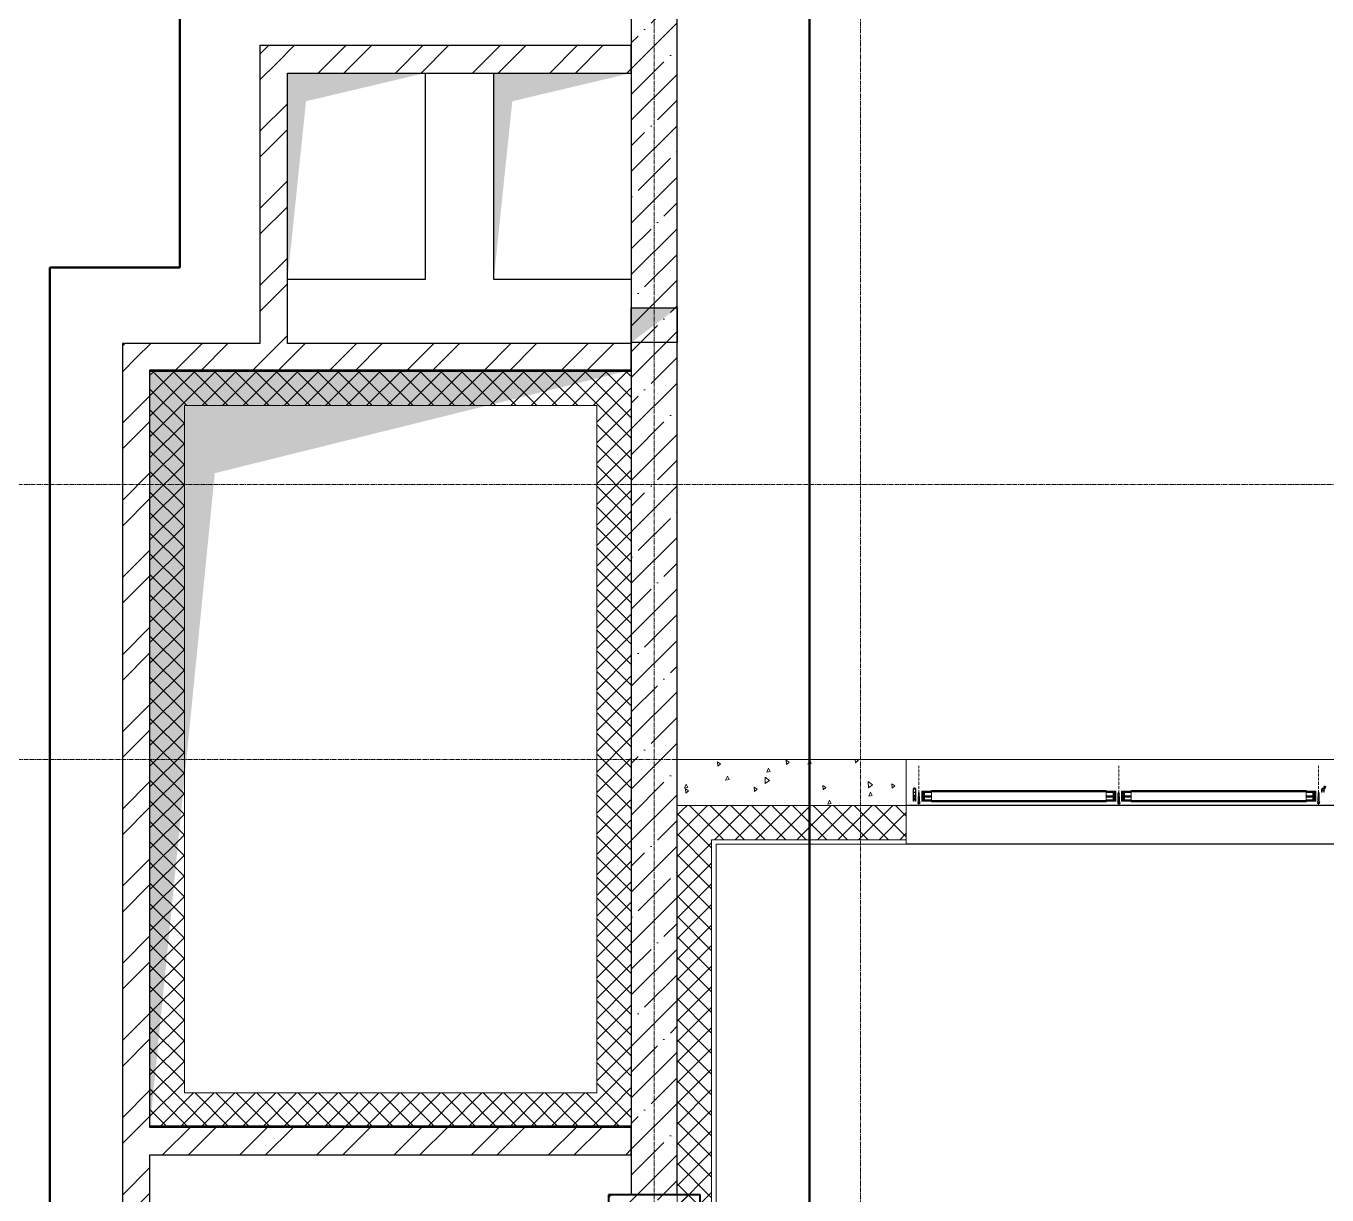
# Model space of a CAD drawing. Header units: millimetres. Extents: x -7155 to 483283, y -227682 to 148426.
# Drawn here: x 24859 to 30536, y 73100 to 78200 of the extents above; entities that cross this region are included whole.
import ezdxf

# ---------------------------------------------------------------- set-up
doc = ezdxf.new("R2010")
doc.units = ezdxf.units.MM
for name, pattern in [('ACAD_ISO10W100', [18, 12, -3, 0, -3]), ('CENTER2', [28.575, 19.05, -3.175, 3.175, -3.175]), ('HIDDEN2', [4.7625, 3.175, -1.5875])]:
    doc.linetypes.add(name, pattern=pattern)
for name, color, linetype, lineweight in [('A-Wall-Open', 8, 'Continuous', 0), ('Al', 59, 'Continuous', 13), ('Cen', 1, 'CENTER2', 13), ('OSN', 7, 'Continuous', 0), ('АР_Колонны', 70, 'Continuous', 30), ('АР_Стены ЖБ', 7, 'Continuous', 30), ('АР_Стены кирпич', 32, 'Continuous', 25), ('АР_Стены ПЕНОблок', 52, 'Continuous', 20), ('АР_Стены_Стекло', 4, 'Continuous', 13), ('АР_Утеплитель', 31, 'Continuous', 0), ('АР_Штриховка', 8, 'Continuous', 0), ('Витражные конструкции', 252, 'Continuous', 15), ('Оси', 1, 'ACAD_ISO10W100', 13)]:
    doc.layers.add(name, color=color, linetype=linetype, lineweight=lineweight)
for name, color, linetype, lineweight, true_color in [('АР_Оси_РД_100', 7, 'Continuous', 0, 0x525252), ('РД_Витраж_вн', 7, 'Continuous', 25, 0x148aff), ('РД_Оси_100', 7, 'Continuous', 0, 0x525252)]:
    doc.layers.add(name, color=color, linetype=linetype, lineweight=lineweight, true_color=true_color)
doc.layers.add('РД_Проем', color=230, linetype='Continuous', lineweight=0, plot=False)

# ---------------------------------------------------------------- blocks, each defined once
blk = doc.blocks.new('СОШ_2200_АР_ОСИ_М100_28.05.24')
at = {"layer": 'АР_Оси_РД_100', "linetype": 'CENTER2'}
for p, q in [((27600, -6155), (27600, 139938.679)), ((119910, 76200), (-5954.958, 76200)), ((-5954.958, 75000), (119910, 75000))]:
    blk.add_line(p, q, dxfattribs=at)
blk.add_lwpolyline([(28500, -6155), (28500, 139938.679)], dxfattribs=at)
blk = doc.blocks.new('VS_5i5x45')
for p, q in [((-5.1, 3.9), (-4.7, 4.5)), ((-5.1, -3.9), (-5.1, 3.9)), ((-5.1, 0), (-5.1, 3.9)), ((-5.1, 0), (-5.1, -3.9)), ((-1.4, 4.5), (-4.7, 4.5)), ((-1.4, 2.7), (-4.7, 2.7)), ((-1.4, 2.7), (-3.2, 2.7)), ((-1.1, 5), (-1.4, 4.5)), ((-1.1, 5), (-0.5, 5)), ((-1.1, 0), (-1.1, 5)), ((-1.1, 0), (-1.1, -5)), ((-0.5, 5), (-0.5, 0)), ((-0.5, 2.7), (23.8, 2.7)), ((-0.5, -5), (-0.5, 0)), ((23.8, 2.7), (24.7, -2.8)), ((24.1, 1.8), (23.8, 2.7)), ((24.1, 1.8), (25, -1.8)), ((24.1, 1.8), (25.4, 1.8)), ((25.4, 1.8), (25.6, 2.7)), ((25.4, 1.8), (26.3, -1.8)), ((25.6, 2.7), (26.5, -2.8)), ((25.9, 1.8), (25.6, 2.7)), ((25.9, 1.8), (26.8, -1.8)), ((25.9, 1.8), (27.2, 1.8)), ((27.2, 1.8), (27.4, 2.7)), ((27.2, 1.8), (28.1, -1.8)), ((27.4, 2.7), (28.3, -2.8)), ((27.7, 1.8), (27.4, 2.7)), ((27.7, 1.8), (28.6, -1.8)), ((27.7, 1.8), (29, 1.8)), ((29, 1.8), (29.2, 2.7)), ((29, 1.8), (29.9, -1.8)), ((29.2, 2.7), (30.1, -2.8)), ((29.5, 1.8), (29.2, 2.7)), ((29.5, 1.8), (30.4, -1.8)), ((29.5, 1.8), (30.8, 1.8)), ((30.8, 1.8), (31, 2.7)), ((30.8, 1.8), (31.7, -1.8)), ((31, 2.7), (31.9, -2.8)), ((31.3, 1.8), (31, 2.7)), ((31.3, 1.8), (32.2, -1.8)), ((31.3, 1.8), (32.6, 1.8)), ((32.6, 1.8), (32.8, 2.7)), ((32.6, 1.8), (33.5, -1.8)), ((32.8, 2.7), (33.7, -2.8)), ((33.1, 1.8), (32.8, 2.7)), ((33.1, 1.8), (34, -1.8)), ((33.1, 1.8), (34.4, 1.8)), ((34.4, 1.8), (34.6, 2.7)), ((34.4, 1.8), (35.3, -1.8)), ((34.6, 2.7), (35.5, -2.8)), ((34.9, 1.8), (34.6, 2.7)), ((34.9, 1.8), (35.8, -1.8)), ((34.9, 1.8), (36.2, 1.8)), ((36.2, 1.8), (36.4, 2.7)), ((36.2, 1.8), (37.1, -1.8)), ((36.4, 2.7), (37.3, -2.8)), ((36.7, 1.8), (36.4, 2.7)), ((36.7, 1.8), (37.6, -1.8)), ((36.7, 1.8), (38, 1.8)), ((38, 1.8), (38.2, 2.7)), ((38, 1.8), (38.9, -1.8)), ((38.2, 2.7), (39.1, -2.8)), ((38.5, 1.8), (38.2, 2.7)), ((38.5, 1.8), (39.4, -1.8)), ((38.5, 1.8), (39.8, 1.8)), ((39.8, 1.8), (40, 2.7)), ((39.8, 1.8), (40.6, -1.7)), ((40, 2.7), (40.9, -2.6)), ((40.3, 1.8), (40, 2.7)), ((40.3, 1.8), (41.7, 1.2)), ((40.3, 1.8), (41.1, -1.5)), ((41.7, 1.2), (41.9, 2.1)), ((41.7, 1.2), (42.3, -1)), ((42.3, 0.9), (41.9, 2.1)), ((41.9, 2.1), (42.6, -1.9)), ((42.3, 0.9), (44.5, 0)), ((42.3, 0.9), (42.7, -0.8)), ((42.7, -0.8), (44.5, 0)), ((-5.1, -3.9), (-4.7, -4.5)), ((-1.4, -2.8), (-4.7, -2.8)), ((-1.4, -4.5), (-4.7, -4.5)), ((-1.1, -5), (-1.4, -4.5)), ((-1.1, -5), (-0.5, -5)), ((-0.5, -2.8), (24.7, -2.8)), ((25, -1.8), (24.7, -2.8)), ((25, -1.8), (26.3, -1.8)), ((26.3, -1.8), (26.5, -2.8)), ((26.8, -1.8), (26.5, -2.8)), ((26.8, -1.8), (28.1, -1.8)), ((28.1, -1.8), (28.3, -2.8)), ((28.6, -1.8), (28.3, -2.8)), ((28.6, -1.8), (29.9, -1.8)), ((29.9, -1.8), (30.1, -2.8)), ((30.4, -1.8), (30.1, -2.8)), ((30.4, -1.8), (31.7, -1.8)), ((31.7, -1.8), (31.9, -2.8)), ((32.2, -1.8), (31.9, -2.8)), ((32.2, -1.8), (33.5, -1.8)), ((33.5, -1.8), (33.7, -2.8)), ((34, -1.8), (33.7, -2.8)), ((34, -1.8), (35.3, -1.8)), ((35.3, -1.8), (35.5, -2.8)), ((35.8, -1.8), (35.5, -2.8)), ((35.8, -1.8), (37.1, -1.8)), ((37.1, -1.8), (37.3, -2.8)), ((37.6, -1.8), (37.3, -2.8)), ((37.6, -1.8), (38.9, -1.8)), ((38.9, -1.8), (39.1, -2.8)), ((39.4, -1.8), (39.1, -2.8)), ((39.4, -1.8), (40.3, -1.8)), ((40.3, -1.8), (40.6, -1.7)), ((40.6, -1.7), (40.9, -2.6)), ((41.1, -1.5), (40.9, -2.6)), ((41.1, -1.5), (42.3, -1)), ((42.3, -1), (42.6, -1.9)), ((42.7, -0.8), (42.6, -1.9))]:
    blk.add_line(p, q)
for centre, radius, start, end in [((-3.5, 3.6), 1.48, 144.0604, 216.6704), ((5.5, 0.4), 10.5, 166.9324, 182.0307), ((6.1, 0), 7.97, 159.8247, 200.1753), ((-0.8, 3.6), 1.07, 125.3093, 234.6907), ((5.5, -0.4), 10.5, 177.9693, 193.0676), ((-3.5, -3.6), 1.48, 143.3296, 215.9396), ((-0.8, -3.6), 1.07, 125.3093, 234.6907)]:
    blk.add_arc(centre, radius, start, end)
blk = doc.blocks.new('Стекло 6 мм разрез')
at = {"layer": 'Al'}
for p, q in [((-3, -41.9), (-3, 0)), ((3, -41.9), (3, 0))]:
    blk.add_line(p, q, dxfattribs=at)
at = {"layer": 'Al', "ltscale": 4}
blk.add_line((3, 0), (-3, 0), dxfattribs=at)
at = {"layer": 'Al', "color": 5, "linetype": 'Continuous'}
for p, q in [((-1.4, -5.4), (1.4, -2.5)), ((-1.4, -11), (1.4, -8.2)), ((-1.4, -16.7), (1.4, -13.9)), ((-1.4, -22.4), (1.4, -19.6)), ((-1.4, -28.1), (1.4, -25.2)), ((-1.4, -33.7), (1.4, -30.9)), ((-1.4, -39.4), (1.4, -36.6)), ((-1.1, -3.9), (0, -2.8)), ((-1.1, -9.6), (0, -8.5)), ((-1.1, -15.3), (0, -14.2)), ((-1.1, -21), (0, -19.8)), ((-1.1, -26.6), (0, -25.5)), ((-1.1, -32.3), (0, -31.2)), ((-1.1, -38), (0, -36.9)), ((0, -5.1), (1.1, -3.9)), ((0, -10.8), (1.1, -9.6)), ((0, -16.4), (1.1, -15.3)), ((0, -22.1), (1.1, -21)), ((0, -27.8), (1.1, -26.6)), ((0, -33.5), (1.1, -32.3)), ((0, -39.1), (1.1, -38))]:
    blk.add_line(p, q, dxfattribs=at)
blk = doc.blocks.new('СПД 44 6+6+6')
at = {"layer": 'Al', "ltscale": 4}
for p, q in [((6, 0), (20, -12)), ((6, -12), (20, 0)), ((26, 0), (38, -12)), ((26, -12), (38, 0))]:
    blk.add_line(p, q, dxfattribs=at)
for points in [[(6, 0), (20, 0), (20, -12), (6, -12)], [(26, 0), (38, 0), (38, -12), (26, -12)]]:
    blk.add_lwpolyline(points, close=True, dxfattribs=at)
at = {"layer": 'Cen', "ltscale": 5}
blk.add_line((47, -41.9), (-3, -41.9), dxfattribs=at)
at = {"layer": 'Al', "ltscale": 4}
for p in [(3, 0), (23, 0), (41, 0)]:
    blk.add_blockref('Стекло 6 мм разрез', p, dxfattribs=at)
blk = doc.blocks.new('ТПУ-032-07')
at = {"color": 191}
blk.add_lwpolyline([(-10.5, -5.2, 0.414214), (-10.2, -5.5), (-9.8, -5.5, -0.414214), (-9.5, -5.8), (-9.5, -5.9, -0.198912), (-9.6, -6.1), (-10.4, -6.9, -0.198912), (-10.6, -7), (-12, -7), (-12, 0), (-9.8, 0, 0.324532), (-9.5, 0.3), (-9.5, 1.4, 0.231307), (-9.6, 1.6), (-10, 1.9, -0.316767), (-10, 2.2), (-8.6, 4.3, -0.780158), (-8, 4.3), (-8, -0.7, 0.493145), (-7.7, -0.9), (-6.1, -0.5, -0.131652), (-5.9, -0.5), (-4.3, -0.9, 0.493145), (-4, -0.7), (-4, 4.3, -0.780158), (-3.4, 4.3), (-2, 2.2, -0.316767), (-2, 1.9), (-2.4, 1.6, 0.231307), (-2.5, 1.4), (-2.5, 0.3, 0.324532), (-2.2, 0), (0, 0), (0, -7), (-1.4, -7, -0.198912), (-1.6, -6.9), (-2.4, -6.1, -0.198912), (-2.5, -5.9), (-2.5, -5.8, -0.414214), (-2.2, -5.5), (-1.8, -5.5, 0.414214), (-1.5, -5.2), (-1.5, -2.9, 0.339454), (-1.7, -2.6), (-5.9, -1.5, 0.131652), (-6.1, -1.5), (-10.3, -2.6, 0.339454), (-10.5, -2.9)], format="xyb", close=True, dxfattribs=at)
blk = doc.blocks.new('ТПУ-032-33')
at = {"color": 191}
for points in [[(-1.4, -33), (0, -33), (0, 0), (-2.2, 0, -0.414214), (-2.5, 0.2), (-2.5, 1.4, -0.231307), (-2.4, 1.6), (-2, 1.9, 0.316767), (-2, 2.1), (-3.4, 4.3, 0.780158), (-4, 4.3), (-4, -1.2, 0.414214), (-3.8, -1.5), (-1.8, -1.5, -0.414214), (-1.5, -1.8), (-1.5, -14.3, -0.493145), (-1.8, -14.6), (-5.9, -14.6, 0.131652), (-6.1, -14.6), (-10.2, -14.6, -0.493145), (-10.5, -14.3), (-10.5, -1.8, -0.414214), (-10.2, -1.5), (-8.2, -1.5, 0.414214), (-8, -1.2), (-8, 4.3, 0.780158), (-8.6, 4.3), (-10, 2.1, 0.316767), (-10, 1.9), (-9.6, 1.6, -0.231307), (-9.5, 1.4), (-9.5, 0.2, -0.414214), (-9.8, 0), (-12, 0), (-12, -33), (-10.6, -33, 0.198912), (-10.4, -32.9), (-9.6, -32.1, 0.198912), (-9.5, -31.9), (-9.5, -31.8, 0.414214), (-9.8, -31.5), (-10.2, -31.5, -0.414214), (-10.5, -31.2), (-10.5, -28.9, -0.339454), (-10.3, -28.6), (-6.1, -28.6, -0.131652), (-5.9, -28.6), (-1.7, -28.6, -0.339454), (-1.5, -28.9), (-1.5, -31.2, -0.414214), (-1.8, -31.5), (-2.2, -31.5, 0.414214), (-2.5, -31.8), (-2.5, -31.9, 0.198912), (-2.4, -32.1), (-1.6, -32.9, 0.198912)], [(-1.5, -15.9, 0.339454), (-1.7, -15.6), (-5.9, -15.6, 0.131652), (-6.1, -15.6), (-10.3, -15.6, 0.339454), (-10.5, -15.9), (-10.5, -26.8, 0.493145), (-10.2, -27.1), (-6.1, -27.1, -0.131652), (-5.9, -27.1), (-1.8, -27.1, 0.493145), (-1.5, -26.8)]]:
    blk.add_lwpolyline(points, format="xyb", close=True, dxfattribs=at)
blk = doc.blocks.new('ТПУ-032-14')
at = {"color": 191}
for p, q in [((-12, 0), (-12, -14)), ((-9.8, 0), (-12, 0)), ((-8.5, 4.4), (-10, 2.1)), ((-10, 1.9), (-9.6, 1.6)), ((-9.5, 1.4), (-9.5, 0.2)), ((-8, -1.2), (-8, 4.2)), ((-4, 4.2), (-4, -1.2)), ((-2, 2.1), (-3.5, 4.4)), ((-2.5, 0.2), (-2.5, 1.4)), ((-2.4, 1.6), (-2, 1.9)), ((0, 0), (-2.3, 0)), ((0, -14), (0, 0)), ((-12, -14), (-10.6, -14)), ((-10.5, -5.8), (-10.5, -1.8)), ((-10.5, -12.2), (-10.5, -9.9)), ((-10.4, -13.9), (-9.6, -13.1)), ((-10.3, -9.6), (-6.1, -8.5)), ((-10.2, -1.5), (-8.2, -1.5)), ((-9.8, -12.5), (-10.2, -12.5)), ((-9.5, -12.9), (-9.5, -12.8)), ((-6.1, -5.9), (-9.2, -6.8)), ((-2.8, -6.8), (-5.9, -5.9)), ((-5.9, -8.5), (-1.7, -9.6)), ((-3.8, -1.5), (-1.8, -1.5)), ((-2.5, -12.8), (-2.5, -12.9)), ((-2.4, -13.1), (-1.6, -13.9)), ((-1.8, -12.5), (-2.3, -12.5)), ((-1.5, -1.8), (-1.5, -5.8)), ((-1.5, -9.9), (-1.5, -12.2)), ((-1.4, -14), (0, -14))]:
    blk.add_line(p, q, dxfattribs=at)
for centre, start, end in [((-9.8, 2), 146.3099, 216.6158), ((-8.2, 4.2), 0, 146.3099), ((-3.8, 4.2), 33.6901, 180), ((-2.3, 2), 323.3842, 33.6901), ((-10.6, -13.8), 270, 315), ((-9.8, -12.8), 0, 90), ((-9.8, -12.9), 315, 0), ((-8.2, -1.2), 270, 0), ((-6, -6.2), 75, 105), ((-3.8, -1.2), 180, 270), ((-2.3, -12.8), 90, 180), ((-2.3, -12.9), 180, 225), ((-1.4, -13.8), 225, 270)]:
    blk.add_arc(centre, 0.25, start, end, dxfattribs=at)
at = {"color": 191, "extrusion": (0, 0, -1)}
for centre, radius, start, end in [((9.7, 0.2), 0.25, 180, 270), ((9.7, 1.4), 0.25, 127.9045, 180), ((2.3, 1.4), 0.25, 0, 52.0955), ((2.3, 0.2), 0.25, 270, 0), ((10.2, -1.8), 0.25, 0, 90), ((9.5, -5.8), 1, 255, 0), ((10.2, -9.9), 0.25, 0, 75), ((10.2, -12.2), 0.25, 270, 0), ((6, -8.8), 0.25, 75, 105), ((2.5, -5.8), 1, 180, 285), ((1.7, -1.8), 0.25, 90, 180), ((1.7, -12.2), 0.25, 180, 270), ((1.7, -9.9), 0.25, 105, 180)]:
    blk.add_arc(centre, radius, start, end, dxfattribs=at)
blk = doc.blocks.new('ВС 5.5х45')
at = {"rotation": 180}
blk.add_blockref('VS_5i5x45', (-0.5, 0), dxfattribs=at)
blk = doc.blocks.new('tpu004MM')
blk.add_lwpolyline([(4, -6.3, -1), (4.4, -7.3), (2.7, -7.9, 0.315299), (2.5, -8.1), (2.5, -8.5, -0.8391), (1.3, -8.7), (-1.2, -1.7, -0.520567), (-1, -1.4), (-0.2, -1.4, 0.414214), (0, -1.2), (0, 1.1, 0.520567), (-0.7, 1.5), (-1.5, 1.2, -0.414214), (-1.8, 1.4), (-2.3, 2.8, -0.414214), (-2.2, 3.1), (0.4, 4.1, -0.067914), (0.5, 4.1), (5.7, 4.5, -0.87281), (5.8, 3.9), (2.7, 2.8, 0.315299), (2.5, 2.5), (2.5, -1.2, 0.520567), (2.8, -1.4), (5.3, -0.5, -1), (5.7, -1.5), (2.7, -2.6, 0.315299), (2.5, -2.8), (2.5, -6.5, 0.520567), (2.8, -6.8)], format="xyb", close=True)
blk = doc.blocks.new('РУ-65.02')
at = {"layer": 'OSN', "xscale": -1}
blk.add_blockref('tpu004MM', (0, 0), dxfattribs=at)

msp = doc.modelspace()

# ---------------------------------------------------------------- hatches: boundary and pattern name
at = {"layer": 'АР_Штриховка', "linetype": 'Continuous', "lineweight": 5, "true_color": 0x000000}
h = msp.add_hatch(dxfattribs=at)
h.set_pattern_fill('ANSI35', color=18, scale=25, angle=-360, style=0)
h.paths.add_polyline_path([(27700, 78700), (27500, 78700), (27500, 73100), (27700, 73100)], flags=0)
at = {"layer": 'АР_Штриховка', "linetype": 'Continuous', "lineweight": 0, "true_color": 0x000000}
h = msp.add_hatch(dxfattribs=at)
h.set_pattern_fill('ANSI32', color=18, scale=25, angle=-360, style=0)
h.paths.add_polyline_path([(25880, 78115), (26000, 77995), (27500, 77995), (27500, 78115)], flags=0)
h = msp.add_hatch(dxfattribs=at)
h.set_pattern_fill('ANSI32', color=18, scale=25, style=0)
h.paths.add_polyline_path([(25880, 76815), (25960, 76785), (26000, 76815), (26000, 77995), (25880, 78115)], flags=0)
h = msp.add_hatch(dxfattribs=at)
h.set_pattern_fill('ANSI32', color=18, scale=25, angle=1.3e-14, style=0)
h.paths.add_polyline_path([(25280, 71575), (25400, 71695), (25400, 73275), (25370, 73355), (25280, 73395)], flags=0)
h.paths.add_polyline_path([(25280, 73395), (25370, 73355), (25400, 73395), (25400, 76695), (25280, 76815)], flags=0)
h = msp.add_hatch(dxfattribs=at)
h.set_pattern_fill('ANSI32', color=18, scale=25, angle=-1.5e-12, style=0)
h.paths.add_polyline_path([(25280, 76815), (25400, 76695), (26000, 76695), (25960, 76785), (25880, 76815)], flags=0)
h.paths.add_polyline_path([(26000, 76815), (25960, 76785), (26000, 76695), (27500, 76695), (27500, 76815)], flags=0)
h = msp.add_hatch(dxfattribs=at)
h.set_pattern_fill('ANSI37', color=18, scale=20, angle=-360, style=0)
h.paths.add_polyline_path([(27350, 76545), (27500, 76695), (25400, 76695), (25550, 76545)], flags=0)
h = msp.add_hatch(dxfattribs=at)
h.set_pattern_fill('ANSI37', color=18, scale=20, angle=-360, style=0)
h.paths.add_polyline_path([(25550, 76545), (25400, 76695), (25400, 73395), (25550, 73545)], flags=0)
h = msp.add_hatch(dxfattribs=at)
h.set_pattern_fill('ANSI37', color=18, scale=20, style=0)
h.paths.add_polyline_path([(27350, 73545), (27500, 73395), (27500, 76695), (27350, 76545)], flags=0)
h = msp.add_hatch(dxfattribs=at)
h.set_pattern_fill('ANSI37', color=18, scale=20, angle=-360, style=0)
h.paths.add_polyline_path([(27850, 74650), (27700, 74800), (27700, 71300), (27850, 71300)], flags=0)
h = msp.add_hatch(dxfattribs=at)
h.set_pattern_fill('ANSI37', color=18, scale=20, angle=-360, style=0)
h.paths.add_polyline_path([(25550, 73545), (25400, 73395), (27500, 73395), (27350, 73545)], flags=0)
h = msp.add_hatch(dxfattribs=at)
h.set_pattern_fill('ANSI32', color=18, scale=25, angle=360, style=0)
h.paths.add_polyline_path([(27500, 73275), (27500, 73395), (25400, 73395), (25370, 73355), (25400, 73275)], flags=0)
at = {"layer": 'АР_Штриховка', "linetype": 'Continuous', "lineweight": 5, "true_color": 0x000000}
h = msp.add_hatch(dxfattribs=at)
h.set_pattern_fill('ANSI35', color=18, scale=25, style=0)
h.paths.add_polyline_path([(27400, 72700), (27800, 72700), (27800, 73100), (27400, 73100)], flags=0)

# ---------------------------------------------------------------- linework, layer by layer
at = {"color": 18, "linetype": 'Continuous', "true_color": 0x000000}
for p, q in [((26000, 77095), (26000, 77995)), ((26000, 77995), (26600, 77995)), ((26600, 77995), (26600, 77095)), ((26900, 77095), (26900, 77995)), ((26900, 77995), (27500, 77995)), ((27500, 77995), (27500, 77095)), ((26600, 77095), (26000, 77095)), ((27500, 77095), (26900, 77095)), ((27500, 76820), (27500, 76970)), ((27500, 76970), (27700, 76970)), ((27700, 76970), (27700, 76820)), ((27700, 76820), (27500, 76820)), ((25400, 73400), (25400, 76700)), ((25400, 76700), (27500, 76700)), ((27500, 76700), (27500, 73400)), ((27500, 73400), (25400, 73400))]:
    msp.add_line(p, q, dxfattribs=at)
at = {"color": 1, "lineweight": 50}
for points in [[(29275, 90117.6), (28278, 90117.6), (28278, 71611), (44686.9, 71611), (44686.9, 90117.6)], [(25530, 78414), (25530, 77147), (24963, 77147)], [(27133, 71160), (24963, 71160), (24963, 77147)]]:
    msp.add_lwpolyline(points, dxfattribs=at)
at = {"color": 18, "true_color": 0x000000, "const_width": 0.6}
msp.add_lwpolyline([(29654.8, 74817.4), (29637.4, 74817.4), (29631.8, 74815.1), (29621.2, 74815.1), (29615, 74817.4), (29599, 74817.4)], dxfattribs=at)
at = {"color": 18, "linetype": 'Continuous', "true_color": 0x000000}
for points in [[(26000, 77095), (26000, 77995), (26080.8, 77872.1), (26600, 77995)], [(26900, 77095), (26900, 77995), (26980.8, 77872.1), (27500, 77995)], [(27500, 76820), (27500, 76970), (27600, 76895), (27700, 76970)], [(25400, 73400), (25400, 76700), (25682.8, 76249.3), (27500, 76700)]]:
    msp.add_solid(points, dxfattribs=at)
at = {"layer": 'A-Wall-Open', "color": 18, "linetype": 'Continuous', "lineweight": 0, "true_color": 0x000000}
for p, q in [((44500, 74800), (28700, 74800)), ((44500, 74630), (28700, 74630))]:
    msp.add_line(p, q, dxfattribs=at)
at = {"layer": 'Al', "color": 18, "ltscale": 4, "true_color": 0x000000}
msp.add_line((29627, 74853.7), (29627, 74800), dxfattribs=at)
at = {"layer": 'АР_Колонны', "color": 18, "linetype": 'HIDDEN2', "lineweight": 25, "true_color": 0x000000}
for p, q in [((27400, 73100), (27800, 73100)), ((27400, 72700), (27400, 73100)), ((27800, 73100), (27800, 72700))]:
    msp.add_line(p, q, dxfattribs=at)
at = {"layer": 'АР_Колонны', "color": 18, "linetype": 'Continuous', "lineweight": 30, "true_color": 0x000000}
for p, q in [((27800, 73100), (27400, 73100)), ((27400, 73100), (27400, 72700)), ((27800, 72700), (27800, 73100))]:
    msp.add_line(p, q, dxfattribs=at)
at = {"layer": 'АР_Стены ЖБ', "color": 18, "linetype": 'Continuous', "lineweight": 30, "true_color": 0x000000}
for p, q in [((27500, 78700), (27500, 73100)), ((27700, 73100), (27700, 78700)), ((27500, 73100), (27700, 73100))]:
    msp.add_line(p, q, dxfattribs=at)
at = {"layer": 'АР_Стены ЖБ', "color": 18, "linetype": 'Continuous', "lineweight": 40, "true_color": 0x000000}
for p, q in [((27800, 73100), (27400, 73100)), ((27400, 73100), (27400, 72700)), ((27800, 72700), (27800, 73100))]:
    msp.add_line(p, q, dxfattribs=at)
at = {"layer": 'АР_Стены кирпич', "color": 18, "linetype": 'Continuous', "lineweight": 25, "true_color": 0x000000}
for p, q in [((27500, 78115), (25880, 78115)), ((25880, 78115), (25880, 76815)), ((27500, 77995), (27500, 78115)), ((26000, 77995), (27500, 77995)), ((26000, 76815), (26000, 77995)), ((25280, 76815), (25280, 73395)), ((25880, 76815), (25280, 76815)), ((27500, 76815), (26000, 76815)), ((27500, 76695), (27500, 76815)), ((25400, 73395), (25400, 76695)), ((25400, 76695), (26000, 76695)), ((26000, 76695), (27500, 76695)), ((25280, 73395), (25280, 71575)), ((27500, 73395), (25400, 73395)), ((27500, 73275), (27500, 73395)), ((25400, 73275), (27500, 73275)), ((25400, 71695), (25400, 73275))]:
    msp.add_line(p, q, dxfattribs=at)
at = {"layer": 'АР_Стены ПЕНОблок', "color": 18, "linetype": 'Continuous', "lineweight": 20, "true_color": 0x000000}
for p, q in [((28700, 75000), (27700, 75000)), ((27700, 75000), (27700, 74800)), ((28700, 74800), (28700, 75000)), ((27700, 74800), (28700, 74800))]:
    msp.add_line(p, q, dxfattribs=at)
at = {"layer": 'АР_Стены_Стекло', "color": 18, "lineweight": 50, "true_color": 0x000000}
for p, q in [((29571.6, 74861.7), (28809.4, 74861.7)), ((29571.6, 74817.7), (28809.4, 74817.7)), ((30446.6, 74861.7), (29681.4, 74861.7)), ((30446.6, 74817.7), (29681.4, 74817.7))]:
    msp.add_line(p, q, dxfattribs=at)
at = {"layer": 'АР_Утеплитель', "color": 18, "linetype": 'Continuous', "lineweight": 0, "true_color": 0x000000}
for p, q in [((27500, 76695), (25400, 76695)), ((25400, 76695), (25400, 73395)), ((27500, 73395), (27500, 76695)), ((25550, 76545), (27350, 76545)), ((25550, 73545), (25550, 76545)), ((27350, 76545), (27350, 73545)), ((28700, 74800), (27700, 74800)), ((27700, 74800), (27700, 71300)), ((28700, 74650), (28700, 74800)), ((27850, 74650), (28700, 74650)), ((28700, 74650), (27850, 74650)), ((27850, 71300), (27850, 74650)), ((27850, 74650), (27850, 71300)), ((28700, 74630), (28700, 74650)), ((27870, 74630), (28700, 74630)), ((27870, 71300), (27870, 74630)), ((27350, 73545), (25550, 73545)), ((25400, 73395), (27500, 73395))]:
    msp.add_line(p, q, dxfattribs=at)
at = {"layer": 'АР_Штриховка', "color": 18, "linetype": 'Continuous', "lineweight": 0, "true_color": 0x000000}
for p, q in [((27889.4, 74980.5), (27876, 74989.6)), ((27877.8, 74970.8), (27876.1, 74989.8)), ((28189.5, 74987.8), (28176.1, 74997)), ((28177.9, 74978.2), (28176.2, 74997.1)), ((28177.9, 74978.2), (28189.5, 74987.9)), ((28270.6, 74979.6), (28278.4, 74997)), ((28285.6, 74982.5), (28278.4, 74997)), ((28478, 74985.5), (28476.7, 75000)), ((28478, 74985.5), (28489.7, 74995.3)), ((28489.6, 74995.2), (28482.6, 75000)), ((27877.8, 74970.8), (27889.4, 74980.6)), ((28091.1, 74944.7), (28098.8, 74962.1)), ((28091.1, 74944.7), (28106.1, 74947.6)), ((28106.1, 74947.6), (28098.9, 74962.1)), ((28270.6, 74979.6), (28285.6, 74982.5)), ((27732.1, 74874.9), (27739.8, 74892.4)), ((27732.1, 74874.9), (27747, 74877.8)), ((27747, 74877.8), (27739.8, 74892.3)), ((27911.6, 74909.8), (27919.3, 74927.2)), ((27911.6, 74909.8), (27926.6, 74912.7)), ((27926.6, 74912.7), (27919.3, 74927.2)), ((28049.4, 74870.3), (28036, 74879.5)), ((28037.8, 74860.6), (28036.1, 74879.6)), ((28084.7, 74894.7), (28084.1, 74923.3)), ((28103.2, 74908.2), (28084.1, 74923.3)), ((28084.7, 74894.8), (28103.1, 74908.3)), ((28337.9, 74868), (28336.2, 74887)), ((28349.5, 74877.7), (28336.2, 74886.8)), ((28337.9, 74868), (28349.6, 74877.8)), ((28534.6, 74875.8), (28534, 74904.4)), ((28553.1, 74889.3), (28534, 74904.4)), ((28534.6, 74875.8), (28553, 74889.3)), ((28638, 74875.4), (28636.3, 74894.3)), ((28649.6, 74885), (28636.3, 74894.2)), ((28638, 74875.4), (28649.7, 74885.1)), ((27749.3, 74862.9), (27735.9, 74872.1)), ((27737.7, 74853.2), (27736, 74872.2)), ((27737.7, 74853.2), (27749.3, 74863)), ((28037.8, 74860.6), (28049.4, 74870.4)), ((28357.2, 74805.7), (28364.9, 74823.1)), ((28372.1, 74808.5), (28364.9, 74823)), ((28536.7, 74840.6), (28544.4, 74858)), ((28536.7, 74840.5), (28551.7, 74843.4)), ((28551.7, 74843.4), (28544.4, 74857.9)), ((27721.7, 74778.3), (27743.5, 74800)), ((27904.5, 74650), (27754.5, 74800)), ((27766.6, 74733.4), (27833.3, 74800)), ((27811.5, 74688.5), (27923.1, 74800)), ((27994.3, 74650), (27844.3, 74800)), ((27862.9, 74650), (28012.9, 74800)), ((28084.1, 74650), (27934.1, 74800)), ((27952.7, 74650), (28102.7, 74800)), ((28173.9, 74650), (28023.9, 74800)), ((28042.5, 74650), (28192.5, 74800)), ((28263.7, 74650), (28113.7, 74800)), ((28132.3, 74650), (28282.3, 74800)), ((28353.5, 74650), (28203.5, 74800)), ((28222.1, 74650), (28372.1, 74800)), ((28443.3, 74650), (28293.3, 74800)), ((28311.9, 74650), (28461.9, 74800)), ((28357.2, 74805.6), (28372.1, 74808.5)), ((28533.1, 74650), (28383.1, 74800)), ((28401.7, 74650), (28551.7, 74800)), ((28622.9, 74650), (28472.9, 74800)), ((28491.5, 74650), (28641.5, 74800)), ((28700, 74662.7), (28562.7, 74800)), ((28581.3, 74650), (28700, 74768.7)), ((28700, 74752.6), (28652.6, 74800)), ((28671.1, 74650), (28700, 74678.9))]:
    msp.add_line(p, q, dxfattribs=at)
at = {"layer": 'Витражные конструкции', "color": 18, "true_color": 0x000000, "const_width": 0.6}
for points in [[(28727.2, 74817.4), (28744.6, 74817.4), (28750.2, 74815.1), (28760.8, 74815.1), (28767, 74817.4), (28783, 74817.4)], [(30526.8, 74817.4), (30509.4, 74817.4), (30503.8, 74815.1), (30493.2, 74815.1), (30487, 74817.4), (30471, 74817.4)]]:
    msp.add_lwpolyline(points, dxfattribs=at)
at = {"layer": 'Оси', "color": 18, "true_color": 0x000000}
for p, q in [((28755, 74853.7), (28755, 74971.7)), ((29627, 74853.7), (29627, 74971.7)), ((30499, 74853.7), (30499, 74971.7)), ((28755, 74847.7), (28755, 74800)), ((30499, 74847.7), (30499, 74800))]:
    msp.add_line(p, q, dxfattribs=at)
at = {"layer": 'РД_Витраж_вн', "color": 18, "linetype": 'Continuous', "lineweight": 25, "true_color": 0x000000}
for p, q in [((44500, 74800), (28700, 74800)), ((44500, 74630), (28700, 74630))]:
    msp.add_line(p, q, dxfattribs=at)
at = {"layer": 'РД_Проем', "color": 18, "linetype": 'Continuous', "lineweight": 0, "true_color": 0x000000}
for p, q in [((44500, 75000.4), (28700, 75000)), ((44500, 74800.4), (28700, 74800))]:
    msp.add_line(p, q, dxfattribs=at)

# ---------------------------------------------------------------- block references
at = {"color": 18, "true_color": 0x000000}
msp.add_blockref('РУ-65.02', (30528.2, 74879.3), dxfattribs=at)
at = {"color": 18, "ltscale": 25, "true_color": 0x000000, "rotation": 270}
msp.add_blockref('ВС 5.5х45', (29627, 74812.5), dxfattribs=at)
at = {"layer": 'Al', "color": 18, "ltscale": 4, "true_color": 0x000000, "xscale": -1}
for name, p in [('ТПУ-032-33', (28730, 74871.7)), ('ТПУ-032-14', (28730, 74838.7)), ('ТПУ-032-07', (28730, 74824.7))]:
    msp.add_blockref(name, p, dxfattribs=at)
at = {"layer": 'Al', "color": 18, "ltscale": 4, "true_color": 0x000000}
msp.add_blockref('ТПУ-032-14', (30524, 74871.7), dxfattribs=at)
at = {"layer": 'Al', "color": 18, "ltscale": 4, "true_color": 0x000000, "xscale": -1, "rotation": 90}
for p in [(28767.5, 74861.7), (29639.5, 74861.7)]:
    msp.add_blockref('СПД 44 6+6+6', p, dxfattribs=at)
at = {"layer": 'Al', "color": 18, "ltscale": 4, "true_color": 0x000000}
for p, rotation in [((29614.5, 74861.7), 270), ((30486.5, 74861.7), 270.0000000000001)]:
    msp.add_blockref('СПД 44 6+6+6', p, dxfattribs=dict(at, rotation=rotation))
at = {"layer": 'Витражные конструкции', "color": 18, "ltscale": 25, "true_color": 0x000000, "xscale": -1, "rotation": 270}
msp.add_blockref('VS_5i5x45', (28755, 74813), dxfattribs=at)
at = {"layer": 'Витражные конструкции', "color": 18, "ltscale": 25, "true_color": 0x000000, "rotation": 90.00000000000004}
msp.add_blockref('VS_5i5x45', (30499, 74813), dxfattribs=at)
at = {"layer": 'РД_Оси_100'}
msp.add_blockref('СОШ_2200_АР_ОСИ_М100_28.05.24', (0, 0), dxfattribs=at)

doc.saveas('drawing.dxf')
